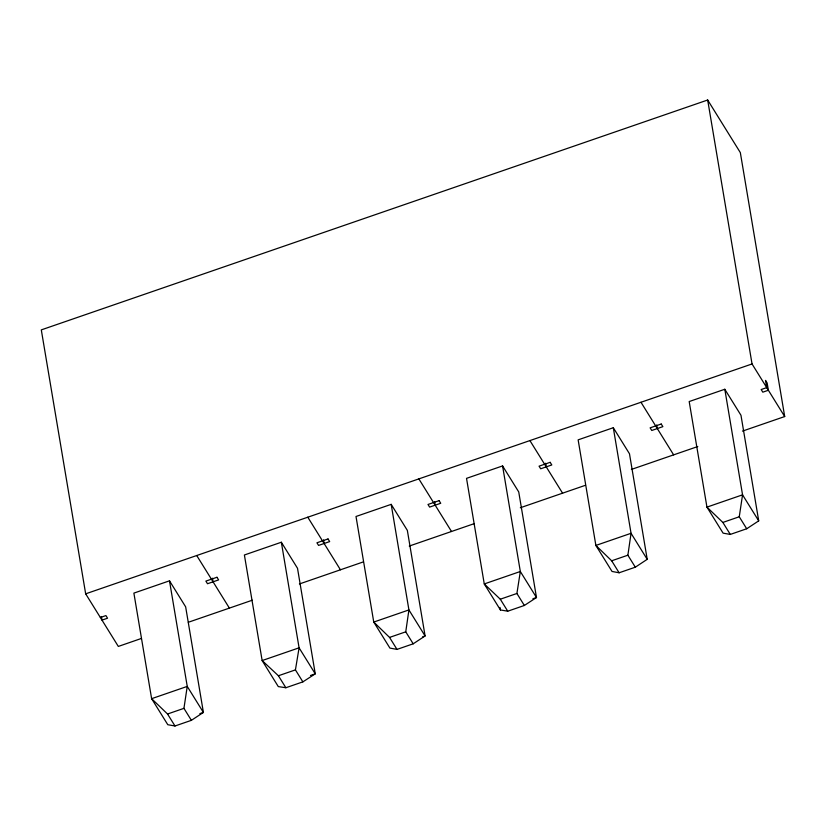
<?xml version="1.0" encoding="UTF-8"?>
<svg xmlns="http://www.w3.org/2000/svg" width="826" height="826" viewBox="0 0 826 826"><rect width="100%" height="100%" fill="white"/><g stroke="black" fill="none" stroke-linecap="round" stroke-linejoin="round"><path stroke-width="1.24" d="M413.196 643.815L405.752 631.828L408.922 609.929L391.183 504.356L356.006 516.487L373.755 622.061L389.913 648.09L396.996 649.401L413.196 643.815L425.091 635.958L407.342 530.375L391.183 504.356M635.318 567.194L627.874 555.206L631.054 533.297L613.305 427.723L578.138 439.855L595.876 545.439L612.035 571.458L619.118 572.779L635.318 567.194L647.212 559.326L629.474 453.753L613.305 427.723M191.384 720.334L183.94 708.347L187.244 686.406L169.495 580.823L133.884 593.109L151.623 698.682L167.792 724.712L174.988 725.992L191.384 720.334L203.403 712.425L185.654 606.852L169.495 580.823M746.704 528.764L739.26 516.777L742.553 494.836L724.805 389.263L689.194 401.55L706.942 507.123L723.101 533.152L730.298 534.422L746.704 528.764L758.712 520.865L740.974 415.282L724.805 389.263M524.355 605.468L516.911 593.481L520.328 571.499L502.58 465.926L466.525 478.357L484.263 583.941L500.432 609.96L507.742 611.199L524.355 605.468L536.487 597.528L518.738 491.945L502.58 465.926M302.874 681.873L295.429 669.886L299.084 647.821L281.346 542.238L244.393 554.989L262.141 660.563L278.3 686.592L285.858 687.738L302.874 681.873L315.253 673.84L297.505 568.267L281.346 542.238M742.45 431.12L784.7 416.552L740.333 152.603L707.675 100.008L41.3 329.884L85.667 593.832L118.324 646.428L141.256 638.508M85.667 593.832L752.042 363.956L784.7 416.552M100.359 617.497L105.914 615.587L107.545 618.209L101.99 620.13L101.381 616.516M188.338 622.267L252.322 600.203M299.404 583.961L363.388 561.887M409.262 546.058L474.444 523.57M520.318 507.753L585.51 485.265M631.384 469.436L697.784 446.536M199.84 713.654L203.403 712.425L187.244 686.406L151.623 698.682L167.544 714.005L183.94 708.347M310.483 675.492L315.253 673.84L299.084 647.821L262.141 660.563L278.414 675.751L295.429 669.886M422.664 636.794L425.091 635.958L408.922 609.929L373.755 622.061L389.552 637.414L405.752 631.828M532.884 598.767L536.487 597.528L520.328 571.499L484.263 583.941L500.298 599.211L516.911 593.481M647.212 559.326L631.054 533.297L595.876 545.439L611.674 560.792L627.874 555.206M758.712 520.865L742.553 494.836L706.942 507.123L722.853 522.435L739.26 516.777M722.853 522.435L730.298 534.422M640.976 402.262L673.634 454.858M611.674 560.792L619.118 572.779M529.91 440.578L562.578 493.174M500.298 599.211L507.742 611.199M418.854 478.894L451.512 531.49M389.552 637.414L396.996 649.401M307.788 517.2L340.446 569.795M278.414 675.751L285.858 687.738M196.722 555.516L229.391 608.112M167.544 714.005L174.988 725.992M707.675 100.008L752.042 363.956M656.701 424.946L657.31 428.56M545.635 463.262L546.244 466.876M499.998 607.42L500.432 609.96M434.569 501.578L435.178 505.192M323.513 539.894L324.122 543.498M212.447 578.2L213.056 581.814M216.98 577.271L205.87 581.101L207.502 583.734L218.611 579.904L216.98 577.271M328.036 538.955L316.936 542.785L318.568 545.418L329.667 541.588L328.036 538.955M439.102 500.639L427.992 504.469L429.623 507.102L440.733 503.271L439.102 500.639M550.168 462.333L539.058 466.163L540.689 468.786L551.799 464.955L550.168 462.333M661.223 424.017L650.124 427.847L651.755 430.48L662.865 426.65L661.223 424.017M766.735 387.621L761.18 389.531L762.821 392.164L768.366 390.254L767.158 383.027L765.526 380.394L766.735 387.621"/></g></svg>
